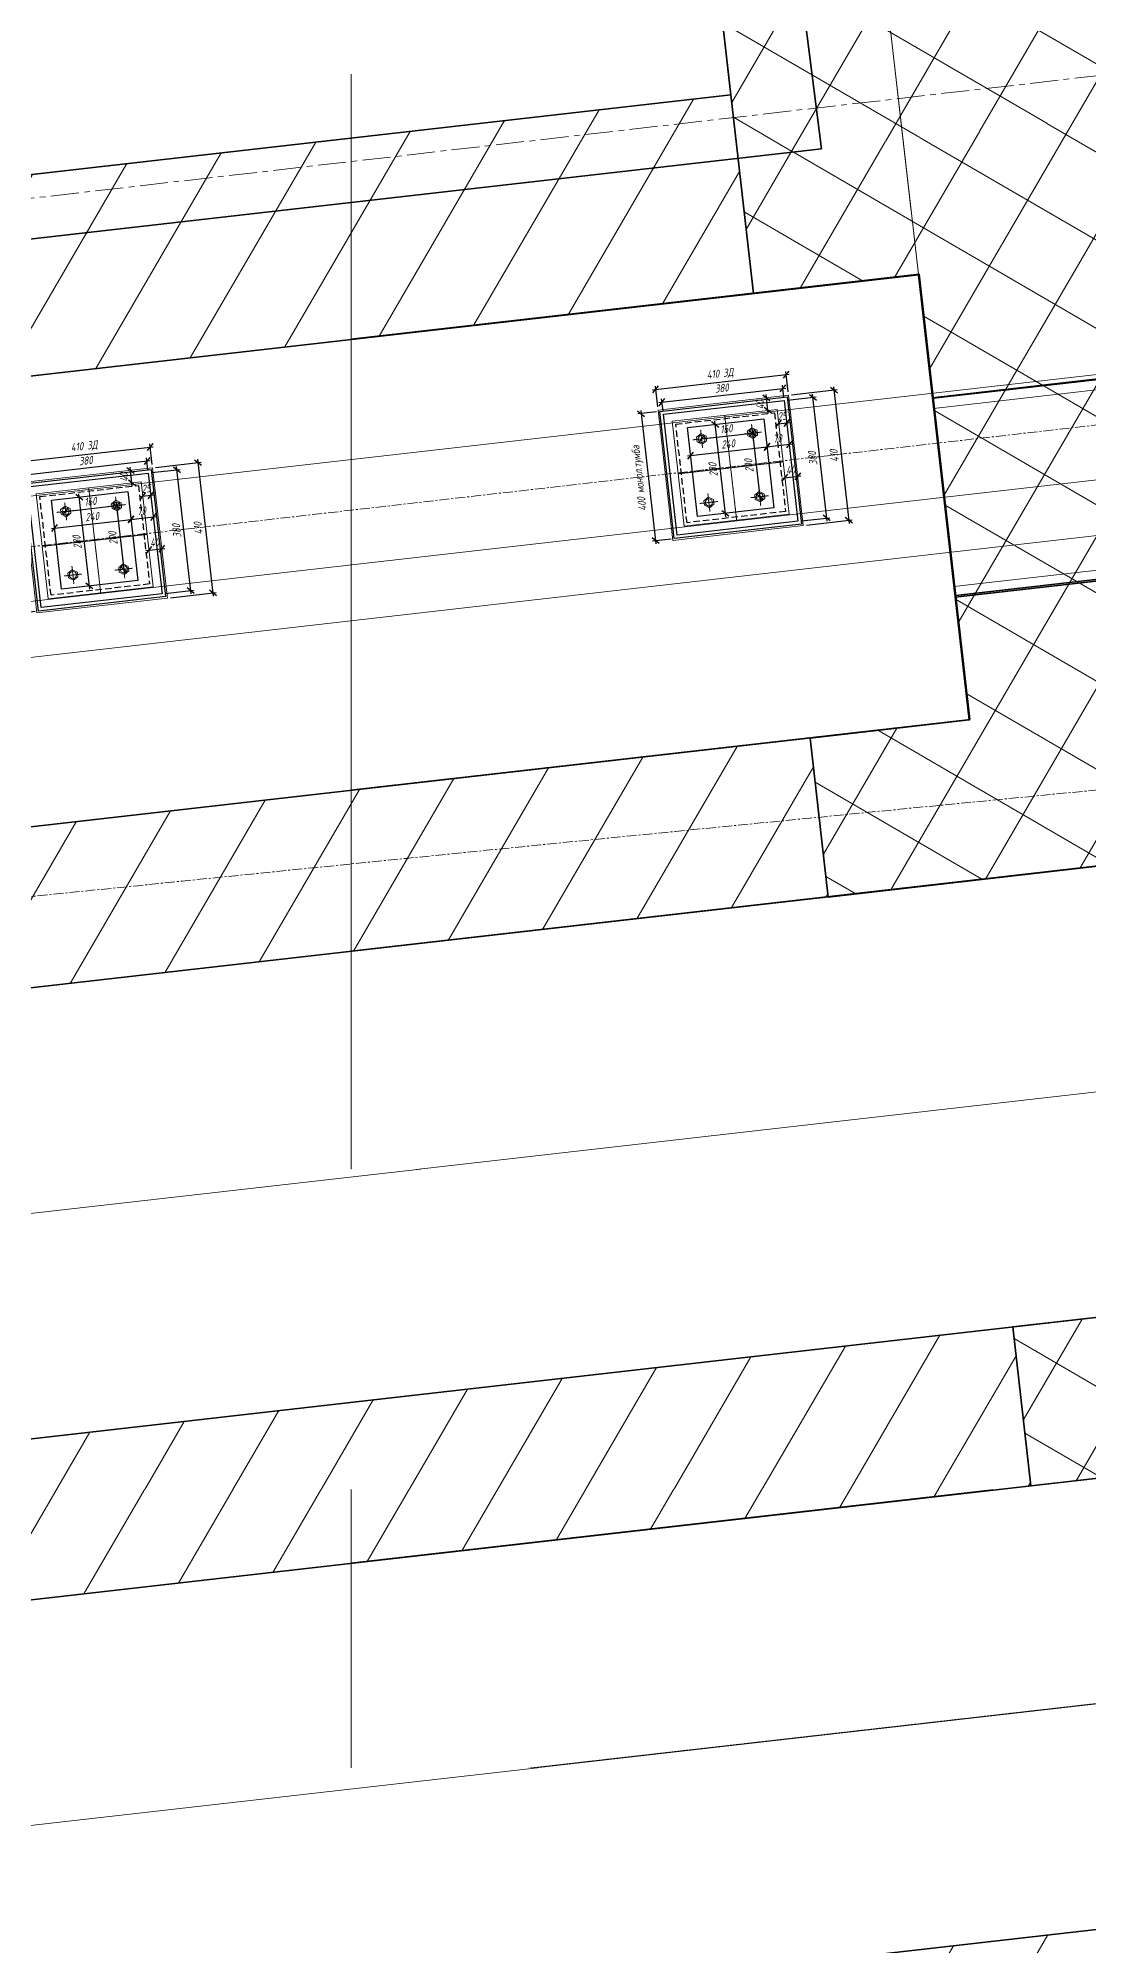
# Model space of a CAD drawing. Header units: millimetres. Extents: x 265754 to 14267433, y -6145605 to 2433772.
# Drawn here: x 7901409 to 7904692, y -578061 to -572101 of the extents above; entities that cross this region are included whole.
import ezdxf
from ezdxf import colors
from ezdxf.entities.mleader import LeaderData, LeaderLine
from ezdxf.math import Vec2, Vec3

# ---------------------------------------------------------------- set-up
doc = ezdxf.new("R2010")
doc.units = ezdxf.units.MM
for name, pattern in [('осевая', [2, 1.25, -0.25, 0.25, -0.25]), ('осеваяX2', [4, 2.5, -0.5, 0.5, -0.5]), ('Штриховая', [3, 2, -1])]:
    doc.linetypes.add(name, pattern=pattern)
for name, color, linetype, lineweight in [('Выноски', 3, 'Continuous', 15), ('ИС_Med', 7, 'Continuous', 35), ('ИС_Ось', 3, 'осевая', 18), ('ИС_РЗМ', 3, 'Continuous', 18), ('ИС_Тон', 3, 'Continuous', 18), ('ИС_Тонкая', 3, 'Continuous', 18), ('ИС_Штр', 3, 'Continuous', 9), ('МДП_Ось', 1, 'осеваяX2', 30)]:
    doc.layers.add(name, color=color, linetype=linetype, lineweight=lineweight)
doc.styles.add('0', font='isocpeur.ttf', dxfattribs={"width": 0.8, "oblique": 15})
doc.styles.add('ISOCPEUR', font='isocpeur.ttf', dxfattribs={"width": 0.8, "oblique": 15, "height": 2.5})
doc.dimstyles.new('М10', dxfattribs={"dimscale": 10, "dimtxt": 2.5, "dimasz": 2, "dimexe": 1, "dimexo": 1, "dimgap": 1, "dimtad": 1, "dimdec": 0, "dimtxsty": '0', "dimblk1": 'OBLIQUE', "dimblk2": 'OBLIQUE', "dimsah": 1, "dimcen": 2.5, "dimdle": 1, "dimclrd": 256, "dimclre": 256, "dimclrt": 256, "dimaunit": 1, "dimadec": 0, "dimazin": 0, "dimtfac": 0.75, "dimtdec": 0, "dimtmove": 1, "dimatfit": 2, "dimldrblk": 'OBLIQUE', "dimfxl": 1, "dimtolj": 1, "dimtzin": 0, "dimlwd": -1, "dimlwe": -1, "dimarcsym": 0})
doc.dimstyles.new('М200', dxfattribs={"dimscale": 200, "dimtxt": 2.5, "dimasz": 2, "dimexe": 1, "dimexo": 1, "dimgap": 0.8, "dimtad": 1, "dimdec": 0, "dimzin": 0, "dimdsep": 46, "dimtxsty": '0', "dimblk": 'OBLIQUE', "dimcen": 0.09, "dimdle": 1, "dimclrd": 256, "dimclre": 256, "dimclrt": 256, "dimadec": 4, "dimazin": 0, "dimtfac": 1, "dimtdec": 0, "dimtmove": 1, "dimatfit": 2, "dimfxl": 1, "dimtolj": 1, "dimtzin": 0, "dimlwd": -1, "dimarcsym": 0})

# ---------------------------------------------------------------- blocks, each defined once
blk = doc.blocks.new('_None')
blk = doc.blocks.new('болт БО')
at = {"layer": 'ИС_Тон', "linetype": 'осевая'}
for p, q in [((-27.8473755350301, 0.1288116181356145), (27.84737553503055, -0.1288116181353871)), ((-0.1288116180771794, -27.84737553508876), (0.1288116183113743, 27.84737553520426))]:
    blk.add_line(p, q, dxfattribs=at)
at = {"layer": 'ИС_Тон'}
blk.add_lwpolyline([(14.96664636836476, -7.295342044146537), (15.03303712032357, 7.157535470322273), (0.07648264958743312, 16.64982433590194), (-14.96664636713922, 7.295342045052394), (-15.03303711909848, -7.157535469416189), (-0.07648264836325325, -16.64982433522869)], close=True, dxfattribs=at)
blk.add_circle((1.168700691778213e-10, -4.547473508864641e-13), 11, dxfattribs=at)
blk = doc.blocks.new('_OBLIQUE')
at = {"color": 0, "linetype": 'ByBlock', "lineweight": -2}
blk.add_line((0.5000000000000001, 0.4999999999999999), (-0.5000000000000001, -0.4999999999999999), dxfattribs=at)
blk = doc.blocks.new('*D1560')
at = {"layer": 'Defpoints', "transparency": 16777216}
blk.add_line((-134.5914305062906, 114.4579756437743), (45.40856949370936, 114.4579756437743), dxfattribs=at)
at = {"layer": 'Defpoints', "color": 0, "transparency": 16777216}
for p in [(-124.5914305062906, 114.4579756996245), (35.40856949370936, 114.4579756437743), (35.40856949370936, 114.4579756437743)]:
    blk.add_point(p, dxfattribs=at)
at = {"layer": 'Defpoints', "transparency": 16777216, "xscale": 20, "yscale": 20, "zscale": 20, "rotation": 180}
blk.add_blockref('_OBLIQUE', (-124.5914305062906, 114.4579756437743), dxfattribs=at)
at = {"layer": 'Defpoints', "transparency": 16777216, "xscale": 20, "yscale": 20, "zscale": 20}
blk.add_blockref('_OBLIQUE', (35.40856949370936, 114.4579756437743), dxfattribs=at)
at = {"layer": 'Defpoints', "transparency": 16777216, "insert": (-44.59143050629064, 136.9579756437743), "char_height": 25, "attachment_point": 5, "style": '0'}
blk.add_mtext('\\A1;160', dxfattribs=at)
blk = doc.blocks.new('*D1561')
at = {"layer": 'Defpoints', "transparency": 16777216}
blk.add_line((35.40880478221512, 124.5088570149674), (35.40880478221517, -95.49114298544012), dxfattribs=at)
at = {"layer": 'Defpoints', "color": 0, "transparency": 16777216}
for p in [(35.40880476772146, 114.5088570149674), (35.40880478218607, -85.49114298544012), (35.40880478221517, -85.49114298544012)]:
    blk.add_point(p, dxfattribs=at)
at = {"layer": 'Defpoints', "transparency": 16777216, "xscale": 20, "yscale": 20, "zscale": 20}
for p, rotation in [((35.40880478221512, 114.5088570149674), 90), ((35.40880478221517, -85.49114298544012), 270)]:
    blk.add_blockref('_OBLIQUE', p, dxfattribs=dict(at, rotation=rotation))
at = {"layer": 'Defpoints', "transparency": 16777216, "insert": (12.90880478221514, 14.50885701476363), "char_height": 25, "attachment_point": 5, "rotation": 90, "style": '0'}
blk.add_mtext('\\A1;200', dxfattribs=at)
blk = doc.blocks.new('*D1567')
at = {"layer": 'Defpoints', "transparency": 16777216}
blk.add_line((-174.5911951646267, 66.70392627405818), (85.40880483535875, 66.70392627405818), dxfattribs=at)
at = {"layer": 'Defpoints', "color": 0, "transparency": 16777216}
for p in [(-164.5911951646267, 66.70392635787721), (75.40880483535875, 66.70392627399997), (75.40880483535875, 66.70392627405818)]:
    blk.add_point(p, dxfattribs=at)
at = {"layer": 'Defpoints', "transparency": 16777216, "xscale": 20, "yscale": 20, "zscale": 20, "rotation": 180}
blk.add_blockref('_OBLIQUE', (-164.5911951646267, 66.70392627405818), dxfattribs=at)
at = {"layer": 'Defpoints', "transparency": 16777216, "xscale": 20, "yscale": 20, "zscale": 20}
blk.add_blockref('_OBLIQUE', (75.40880483535875, 66.70392627405818), dxfattribs=at)
at = {"layer": 'Defpoints', "transparency": 16777216, "insert": (-44.59119516463397, 89.20392627405818), "char_height": 25, "attachment_point": 5, "style": '0'}
blk.add_mtext('\\A1;240', dxfattribs=at)
blk = doc.blocks.new('*D1568')
at = {"layer": 'Defpoints', "transparency": 16777216}
blk.add_line((-77.35079311185106, -135.4911429460336), (-77.35079311185113, 164.5088570539666), dxfattribs=at)
at = {"layer": 'Defpoints', "color": 0, "transparency": 16777216}
for p in [(-77.35079311186567, 154.5088570539666), (-77.35079311185112, 154.5088570539666), (-77.35079320965454, -125.4911429460336)]:
    blk.add_point(p, dxfattribs=at)
at = {"layer": 'Defpoints', "transparency": 16777216, "xscale": 20, "yscale": 20, "zscale": 20}
for p, rotation in [((-77.35079311185112, 154.5088570539666), 90), ((-77.35079311185106, -125.4911429460336), 270)]:
    blk.add_blockref('_OBLIQUE', p, dxfattribs=dict(at, rotation=rotation))
at = {"layer": 'Defpoints', "transparency": 16777216, "insert": (-99.85079311185108, 14.50885705396652), "char_height": 25, "attachment_point": 5, "rotation": 90, "style": '0'}
blk.add_mtext('\\A1;280', dxfattribs=at)
blk = doc.blocks.new('*D1569')
at = {"layer": 'Defpoints', "transparency": 16777216}
blk.add_line((65.40880483535875, 66.70392624955275), (155.4088048353296, 66.70392624955275), dxfattribs=at)
at = {"layer": 'Defpoints', "color": 0, "transparency": 16777216}
for p in [(75.40880483535875, 66.70392627399997), (145.4088048353296, 66.70392624955275), (145.4088048353296, 66.70392624955275)]:
    blk.add_point(p, dxfattribs=at)
at = {"layer": 'Defpoints', "transparency": 16777216, "xscale": 20, "yscale": 20, "zscale": 20, "rotation": 180}
blk.add_blockref('_OBLIQUE', (75.40880483535875, 66.70392624955275), dxfattribs=at)
at = {"layer": 'Defpoints', "transparency": 16777216, "xscale": 20, "yscale": 20, "zscale": 20}
blk.add_blockref('_OBLIQUE', (145.4088048353296, 66.70392624955275), dxfattribs=at)
at = {"layer": 'Defpoints', "transparency": 16777216, "insert": (110.4088048353442, 89.20392624955275), "char_height": 25, "attachment_point": 5, "style": '0'}
blk.add_mtext('\\A1;70', dxfattribs=at)
blk = doc.blocks.new('*D1570')
at = {"layer": 'Defpoints', "transparency": 16777216}
blk.add_line((110.408804858962, 134.3160017424379), (155.4088048589765, 134.3160017424379), dxfattribs=at)
at = {"layer": 'Defpoints', "color": 0, "transparency": 16777216}
for p in [(120.408804858962, 134.3160017511691), (145.4088048589765, 134.3160017424379), (145.4088048589765, 134.3160017424379)]:
    blk.add_point(p, dxfattribs=at)
at = {"layer": 'Defpoints', "transparency": 16777216, "xscale": 20, "yscale": 20, "zscale": 20, "rotation": 180}
blk.add_blockref('_OBLIQUE', (120.408804858962, 134.3160017424379), dxfattribs=at)
at = {"layer": 'Defpoints', "transparency": 16777216, "xscale": 20, "yscale": 20, "zscale": 20}
blk.add_blockref('_OBLIQUE', (145.4088048589765, 134.3160017424379), dxfattribs=at)
at = {"layer": 'Defpoints', "transparency": 16777216, "insert": (132.9088048589765, 156.8160017468035), "char_height": 25, "attachment_point": 5, "style": '0'}
blk.add_mtext('\\A1;25', dxfattribs=at)
blk = doc.blocks.new('*D1571')
at = {"layer": 'Defpoints', "transparency": 16777216}
blk.add_line((110.4088047997066, -35.3711190201866), (170.4088047997066, -35.3711190201866), dxfattribs=at)
at = {"layer": 'Defpoints', "color": 0, "transparency": 16777216}
for p in [(120.4088047997066, -35.37111900621676), (160.4088047997066, -35.3711190201866), (160.4088047997066, -35.3711190201866)]:
    blk.add_point(p, dxfattribs=at)
at = {"layer": 'Defpoints', "transparency": 16777216, "xscale": 20, "yscale": 20, "zscale": 20, "rotation": 180}
blk.add_blockref('_OBLIQUE', (120.4088047997066, -35.3711190201866), dxfattribs=at)
at = {"layer": 'Defpoints', "transparency": 16777216, "xscale": 20, "yscale": 20, "zscale": 20}
blk.add_blockref('_OBLIQUE', (160.4088047997066, -35.3711190201866), dxfattribs=at)
at = {"layer": 'Defpoints', "transparency": 16777216, "insert": (140.408804799692, -12.87111901320168), "char_height": 25, "attachment_point": 5, "style": '0'}
blk.add_mtext('\\A1;40', dxfattribs=at)
blk = doc.blocks.new('*D1562')
at = {"layer": 'Defpoints', "transparency": 16777216}
for p, q in [((-259.5911951112648, 284.3531216889096), (170.4088048887352, 284.3531216889096)), ((-249.5911951112648, 229.5088571141532), (-249.5911951112648, 294.3531216889096)), ((160.4088048887352, 229.5088569709042), (160.4088048887352, 294.3531216889096))]:
    blk.add_line(p, q, dxfattribs=at)
at = {"layer": 'Defpoints', "color": 0, "transparency": 16777216}
for p in [(160.4088048887352, 284.3531216889096), (-249.5911951112648, 219.5088571141532), (160.4088048887352, 219.5088569709042)]:
    blk.add_point(p, dxfattribs=at)
at = {"layer": 'Defpoints', "transparency": 16777216, "xscale": 20, "yscale": 20, "zscale": 20, "rotation": 180}
blk.add_blockref('_OBLIQUE', (-249.5911951112648, 284.3531216889096), dxfattribs=at)
at = {"layer": 'Defpoints', "transparency": 16777216, "xscale": 20, "yscale": 20, "zscale": 20}
blk.add_blockref('_OBLIQUE', (160.4088048887352, 284.3531216889096), dxfattribs=at)
at = {"layer": 'Defpoints', "transparency": 16777216, "insert": (-44.59119511126482, 308.7281216889096), "char_height": 25, "attachment_point": 5, "style": '0'}
blk.add_mtext('\\A1;410 ЗД', dxfattribs=at)
blk = doc.blocks.new('*D1563')
at = {"layer": 'Defpoints', "transparency": 16777216}
for p, q in [((-244.5911951165181, 242.5192419534433), (155.4088048834819, 242.5192419534433)), ((-234.5911951165181, 214.5088571088854), (-234.5911951165181, 252.5192419534433)), ((145.4088048834819, 214.5088569761429), (145.4088048834819, 252.5192419534433))]:
    blk.add_line(p, q, dxfattribs=at)
at = {"layer": 'Defpoints', "color": 0, "transparency": 16777216}
for p in [(145.4088048834819, 242.5192419534433), (-234.5911951165181, 204.5088571088854), (145.4088048834819, 204.5088569761429)]:
    blk.add_point(p, dxfattribs=at)
at = {"layer": 'Defpoints', "transparency": 16777216, "xscale": 20, "yscale": 20, "zscale": 20, "rotation": 180}
blk.add_blockref('_OBLIQUE', (-234.5911951165181, 242.5192419534433), dxfattribs=at)
at = {"layer": 'Defpoints', "transparency": 16777216, "xscale": 20, "yscale": 20, "zscale": 20}
blk.add_blockref('_OBLIQUE', (145.4088048834819, 242.5192419534433), dxfattribs=at)
at = {"layer": 'Defpoints', "transparency": 16777216, "insert": (-44.59119511651807, 265.0192419534433), "char_height": 25, "attachment_point": 5, "style": '0'}
blk.add_mtext('\\A1;380', dxfattribs=at)
blk = doc.blocks.new('*D1564')
at = {"layer": 'Defpoints', "transparency": 16777216}
blk.add_line((91.22692856033976, 169.5088569950604), (91.22692856033974, 229.5088569950605), dxfattribs=at)
at = {"layer": 'Defpoints', "color": 0, "transparency": 16777216}
for p in [(91.22692856035431, 219.5088569950605), (91.22692856033976, 219.5088569950605), (91.22692854639902, 179.5088569950604)]:
    blk.add_point(p, dxfattribs=at)
at = {"layer": 'Defpoints', "transparency": 16777216, "xscale": 20, "yscale": 20, "zscale": 20}
for p, rotation in [((91.22692856033976, 219.5088569950605), 90), ((91.22692856033976, 179.5088569950604), 270)]:
    blk.add_blockref('_OBLIQUE', p, dxfattribs=dict(at, rotation=rotation))
at = {"layer": 'Defpoints', "transparency": 16777216, "insert": (68.72692855339847, 199.5088569950894), "char_height": 25, "attachment_point": 5, "rotation": 90, "style": '0'}
blk.add_mtext('\\A1;40', dxfattribs=at)
blk = doc.blocks.new('*D1565')
at = {"layer": 'Defpoints', "transparency": 16777216}
for p, q in [((155.408804883482, 204.508856976143), (245.8727592602228, 204.508856976143)), ((235.8727592602229, -185.4911430238572), (235.8727592602228, 214.508856976143)), ((155.4088047507394, -175.4911430238572), (245.8727592602229, -175.4911430238572))]:
    blk.add_line(p, q, dxfattribs=at)
at = {"layer": 'Defpoints', "color": 0, "transparency": 16777216}
for p in [(145.408804883482, 204.508856976143), (235.8727592602228, 204.508856976143), (145.4088047507394, -175.4911430238572)]:
    blk.add_point(p, dxfattribs=at)
at = {"layer": 'Defpoints', "transparency": 16777216, "xscale": 20, "yscale": 20, "zscale": 20}
for p, rotation in [((235.8727592602228, 204.508856976143), 90), ((235.8727592602229, -175.4911430238572), 270)]:
    blk.add_blockref('_OBLIQUE', p, dxfattribs=dict(at, rotation=rotation))
at = {"layer": 'Defpoints', "transparency": 16777216, "insert": (213.3727592602228, 14.50885697614283), "char_height": 25, "attachment_point": 5, "rotation": 90, "style": '0'}
blk.add_mtext('\\A1;380', dxfattribs=at)
blk = doc.blocks.new('*D1566')
at = {"layer": 'Defpoints', "transparency": 16777216}
for p, q in [((170.4088048887352, 219.5088569709043), (313.6341532355, 219.5088569709043)), ((303.6341532355, 229.5088569709043), (303.6341532355001, -200.4911430290959)), ((170.4088047455007, -190.4911430290959), (313.6341532355001, -190.4911430290959))]:
    blk.add_line(p, q, dxfattribs=at)
at = {"layer": 'Defpoints', "color": 0, "transparency": 16777216}
for p in [(160.4088048887352, 219.5088569709043), (160.4088047455007, -190.4911430290959), (303.6341532355001, -190.4911430290959)]:
    blk.add_point(p, dxfattribs=at)
at = {"layer": 'Defpoints', "transparency": 16777216, "xscale": 20, "yscale": 20, "zscale": 20}
for p, rotation in [((303.6341532355, 219.5088569709043), 90), ((303.6341532355001, -190.4911430290959), 270)]:
    blk.add_blockref('_OBLIQUE', p, dxfattribs=dict(at, rotation=rotation))
at = {"layer": 'Defpoints', "transparency": 16777216, "insert": (281.1341532355, 14.50885697090413), "char_height": 25, "attachment_point": 5, "rotation": 90, "style": '0'}
blk.add_mtext('\\A1;410', dxfattribs=at)
blk = doc.blocks.new('*D1559')
at = {"layer": 'Defpoints', "transparency": 16777216}
for p, q in [((-254.5911951130112, 214.508857112378), (-313.4498259851537, 214.508857112378)), ((-303.4498259851537, 224.508857112378), (-303.4498259851536, -195.4911428876222)), ((-254.5911952527387, -185.4911428876222), (-313.4498259851536, -185.4911428876222))]:
    blk.add_line(p, q, dxfattribs=at)
at = {"layer": 'Defpoints', "color": 0, "transparency": 16777216}
for p in [(-244.5911951130112, 214.508857112378), (-303.4498259851536, -185.4911428876222), (-244.5911952527387, -185.4911428876222)]:
    blk.add_point(p, dxfattribs=at)
at = {"layer": 'Defpoints', "transparency": 16777216, "xscale": 20, "yscale": 20, "zscale": 20}
for p, rotation in [((-303.4498259851537, 214.508857112378), 90), ((-303.4498259851536, -185.4911428876222), 270)]:
    blk.add_blockref('_OBLIQUE', p, dxfattribs=dict(at, rotation=rotation))
at = {"layer": 'Defpoints', "transparency": 16777216, "insert": (-329.6998259851536, 14.50885711237797), "char_height": 25, "attachment_point": 5, "rotation": 90, "style": '0'}
blk.add_mtext('\\A1;400 монол.тумба', dxfattribs=at)
blk = doc.blocks.new('*D1722')
at = {"layer": 'Defpoints', "color": 0, "transparency": 16777216}
for p in [(30008.33149917157, 13388.13173208318), (30505.82613355485, 9025.087399098144), (29214.19566288806, 8877.809677461279)]:
    blk.add_point(p, dxfattribs=at)
at = {"layer": 'ИС_РЗМ', "transparency": 16777216}
for p, q in [((30483.1680225341, 9223.79977919806), (29985.67338815082, 13586.8441121831)), ((29191.53755186731, 9076.522057561191), (28694.04291748402, 13439.56639054623)), ((28517.98864840486, 13218.19589942557), (30207.04387927148, 13410.78984310394))]:
    blk.add_line(p, q, dxfattribs=at)
at = {"layer": 'ИС_РЗМ', "transparency": 16777216, "xscale": 400, "yscale": 400, "zscale": 400}
for p, rotation in [((30008.33149917157, 13388.13173208319), 6.505036691569039), ((28716.70102850477, 13240.85401044632), 186.505036691569)]:
    blk.add_blockref('_OBLIQUE', p, dxfattribs=dict(at, rotation=rotation))
at = {"layer": 'ИС_РЗМ', "transparency": 16777216, "insert": (29320.03230567426, 13687.07858395208), "char_height": 500, "attachment_point": 5, "rotation": 6.505036691569056, "style": '0'}
blk.add_mtext('\\A1;1300', dxfattribs=at)
blk = doc.blocks.new('*D1738')
at = {"layer": 'Defpoints', "color": 0, "transparency": 16777216}
for p in [(28716.70114133232, 13240.85302097203), (29190.61208149657, 9084.638463201583), (8027.74360086111, 6671.549639507545)]:
    blk.add_point(p, dxfattribs=at)
at = {"layer": 'ИС_РЗМ', "transparency": 16777216}
for p, q in [((29167.95393968814, 9283.350940035732), (28694.04298573999, 13439.56549623447)), ((7355.120244762282, 10805.10611065031), (28915.4134774444, 13263.51122788932)), ((8005.085467055584, 6870.262046155983), (7531.174513107433, 11026.47660235472))]:
    blk.add_line(p, q, dxfattribs=at)
at = {"layer": 'ИС_РЗМ', "transparency": 16777216, "xscale": 400, "yscale": 400, "zscale": 400}
for p, rotation in [((28716.70109741962, 13240.85311620969), 6.505036881546624), ((7553.832624787063, 10827.76422232994), 186.5050368815466)]:
    blk.add_blockref('_OBLIQUE', p, dxfattribs=dict(at, rotation=rotation))
at = {"layer": 'ИС_РЗМ', "transparency": 16777216, "insert": (18302.70721120758, 12430.83092994886), "char_height": 500, "attachment_point": 5, "rotation": 6.505036881546639, "style": '0'}
blk.add_mtext('\\A1;21300', dxfattribs=at)
blk = doc.blocks.new('Б24')
for points in [[(11.9976050832034, 0.3105951570195771), (11.74756881063381, 0.3105951570436787), (11.74756881063442, 0.1270639840876129), (11.64756881063443, 0.1270639840873287), (11.64756881063384, 0.3105951570433945), (10.69764952121866, 0.3106464930164634)], [(11.99760508320536, -0.3164671888926591), (11.74756881063577, -0.3164671888685575), (11.74756881063522, -0.1329360159124349), (11.64756881063522, -0.1329360159127759), (11.64756881063579, -0.3164671888688417), (10.6976332746499, -0.3164158528957728)]]:
    blk.add_lwpolyline(points)
at = {"layer": 'ИС_Med'}
blk.add_lwpolyline([(-10.60239487377694, -0.7026100440270966), (10.69760512621725, -0.7026100440417054), (10.69760512621724, 0.6973899559525307), (-10.60239487377693, 0.6973899559670258)], close=True, dxfattribs=at)
at = {"layer": 'ИС_Ось', "linetype": 'осевая', "ltscale": 25}
blk.add_lwpolyline([(-12.00239487376528, -0.002610044030063818), (11.99760512623473, -0.002610044030063818)], dxfattribs=at)
at = {"layer": 'ИС_Тон'}
for points in [[(11.64756881063393, 0.2770639840873059), (10.69764865245897, 0.2771153200603749)], [(11.64756881063566, -0.2829360159127532), (10.69763414340962, -0.2828846799396842)]]:
    blk.add_lwpolyline(points, dxfattribs=at)
blk = doc.blocks.new('*U1638')
at = {"layer": 'Defpoints'}
for points in [[(-244.5911951130111, 214.5088571123779), (155.4088048869889, 214.5088569726504), (155.4088047472615, -185.4911430273496), (-244.5911952527385, -185.4911428876221)], [(-164.5911951339658, 154.5088570844382), (75.40880486603419, 154.5088570005901), (75.40880476821621, -125.4911429994099), (-164.5911952317838, -125.4911429155909)]]:
    blk.add_lwpolyline(points, close=True, dxfattribs=at)
at = {"layer": 'Defpoints', "color": 1, "ltscale": 250}
blk.add_lwpolyline([(-234.5911951165181, 204.5088571088854), (145.4088048834819, 204.5088569761429), (145.4088047507394, -175.4911430238571), (-234.5911952492606, -175.4911428910855)], close=True, dxfattribs=at)
at = {"layer": 'Defpoints', "color": 1, "linetype": 'Штриховая', "ltscale": 10}
blk.add_lwpolyline([(-199.5911951287417, 169.5088570966618), (110.4088048712583, 169.5088569883665), (110.4088047629775, -140.4911430116335), (-199.5911952370225, -140.4911429033382)], close=True, dxfattribs=at)
at = {"layer": 'ИС_Тон'}
for points in [[(-249.5911951112648, 219.5088571141532), (160.4088048887352, 219.5088569709042), (160.4088047455007, -190.4911430290958), (-249.5911952544848, -190.4911428858759)], [(-209.5911951252347, 179.5088571001543), (120.4088048747653, 179.508856984874), (120.4088047594851, -150.491143015126), (-209.5911952405149, -150.4911428998457)]]:
    blk.add_lwpolyline(points, close=True, dxfattribs=at)
at = {"layer": 'ИС_Тон', "linetype": 'осевая'}
for points in [[(-44.59119512523466, 179.5088570424996), (-44.59119524050038, -150.4911429574713)], [(-209.5911951828748, 14.50885710012517), (120.4088048171252, 14.5088569849031)]]:
    blk.add_lwpolyline(points, dxfattribs=at)
at = {"layer": 'ИС_Тон'}
for p in [(-124.5911951480521, 114.5088570704393), (35.40880485194793, 114.5088570145599), (-124.5911952179304, -85.49114292953163), (35.40880478205509, -85.49114298544009)]:
    blk.add_blockref('болт БО', p, dxfattribs=at)
at = {"layer": 'Defpoints'}
for base, p1, p2, angle, text, picture, middle in [((160.4088048887352, 284.3531216889096), (-249.5911951112648, 219.5088571141532), (160.4088048887352, 219.5088569709042), 359.9999999799897, '<> ЗД', '*D1562', (-44.59119511126482, 308.7281216889096)), ((-303.4498259851536, -185.4911428876222), (-244.5911951130111, 214.5088571123779), (-244.5911952527385, -185.4911428876221), 89.99999998019813, '<> монол.тумба', '*D1559', (-329.6998259851536, 14.50885711237797))]:
    dim = blk.add_linear_dim(base=base, p1=p1, p2=p2, angle=angle, text=text, dimstyle='М10', dxfattribs=at)
    dim.commit()
    dim.dimension.update_dxf_attribs({"geometry": picture, "text_midpoint": middle})
for base, p1, p2, angle, picture, middle in [((145.4088048834819, 242.5192419534433), (-234.5911951165181, 204.5088571088854), (145.4088048834819, 204.5088569761429), 359.9999999799897, '*D1563', (-44.59119511651807, 265.0192419534433)), ((235.8727592602228, 204.508856976143), (145.4088047507394, -175.4911430238571), (145.4088048834819, 204.5088569761429), 89.99999998019813, '*D1565', (213.3727592602228, 14.50885697614283)), ((303.6341532355001, -190.4911430290959), (160.4088048887352, 219.5088569709042), (160.4088047455007, -190.4911430290958), 89.99999998019813, '*D1566', (281.1341532355, 14.50885697090413)), ((35.40856949370936, 114.4579756437743), (-124.5914305062906, 114.4579756996245), (35.40856949370936, 114.4579756437743), 359.9999999799897, '*D1560', (-44.59143050629064, 136.9579756437743)), ((-77.35079311185112, 154.5088570539666), (-77.35079320965451, -125.4911429460335), (-77.35079311186564, 154.5088570539665), 89.99999998019813, '*D1568', (-99.85079311185108, 14.50885705396652)), ((35.40880478221517, -85.49114298544012), (35.40880476772145, 114.5088570149674), (35.40880478218605, -85.49114298544009), 89.99999998019813, '*D1561', (12.90880478221514, 14.50885701476363)), ((75.40880483528997, 66.70392627390115), (-164.5911951646267, 66.70392635787721), (75.40880483535875, 66.70392627399997), 359.9999999799897, '*D1567', (-44.59119516463397, 89.20392627405818)), ((145.4088048353296, 66.70392624955275), (75.40880483535875, 66.70392627399997), (145.4088048353296, 66.70392624955275), 359.9999999799897, '*D1569', (110.4088048353442, 89.20392624955275))]:
    dim = blk.add_linear_dim(base=base, p1=p1, p2=p2, angle=angle, dimstyle='М10', dxfattribs=at)
    dim.commit()
    dim.dimension.update_dxf_attribs({"geometry": picture, "text_midpoint": middle})
for base, p1, p2, angle, picture, middle, set_off in [((91.22692856034203, 219.5088569950683), (91.22692854640127, 179.5088569950682), (91.22692856035655, 219.5088569950682), 89.99999998019813, '*D1564', (91.22692855340074, 199.5088569950973), (2.273736754432321e-12, 7.87281351222191e-12)), ((145.4088048589925, 134.3160017424418), (120.4088048589779, 134.316001751173), (145.4088048589925, 134.3160017424418), 359.9999999799897, '*D1570', (132.9088048589925, 134.3160017468074), (1.597300069988705e-11, 3.893774191965349e-12)), ((160.4088047997004, -35.3711190201999), (120.4088047997004, -35.37111900623006), (160.4088047997004, -35.3711190201999), 359.9999999799897, '*D1571', (140.4088047996859, -35.37111901321498), (-6.139089236967266e-12, -1.330136001342908e-11))]:
    dim = blk.add_linear_dim(base=base, p1=p1, p2=p2, angle=angle, dimstyle='М10', dxfattribs=at)
    dim.commit()
    dim.dimension.update_dxf_attribs({"geometry": picture, "text_midpoint": middle, "dimtype": 128, "insert": set_off})
blk = doc.blocks.new('*U1639')
at = {"layer": 'ИС_Med', "color": 0, "linetype": 'ByBlock', "lineweight": -2, "transparency": 16777216}
for p in [(14000, 0), (16000, 0)]:
    blk.add_blockref('*U1638', p, dxfattribs=at)
blk = doc.blocks.new('План Узловая')
at = {"layer": 'ИС_Штр'}
h = blk.add_hatch(dxfattribs=at)
h.set_pattern_fill('ANSI31', color=256, scale=75, angle=14.81052377493742)
h.set_pattern_definition([(59.81052377493735, (-5358.757757805113, 11055.41502445447), (-205.8274345762676, 119.7438215556539), [])])
h.paths.add_polyline_path([(28604.50159774302, 9646.857302285614), (21371.32147810195, 8822.180784003227), (20707.25342589658, 9350.264176868193), (20111.1284108762, 9282.291226386267), (19583.03417078062, 8618.241435284726), (11573.54012176296, 7704.90775813791), (8449.069890916406, 7263.062329342356), (8524.704994691361, 6728.215492076473), (28675.30819469813, 9025.881114337652)])
for p, q in [((29307.03984093666, 8082.606068015099), (29236.79969668388, 8698.614446282387)), ((27418.40691435337, 7474.728217124939), (29351.22315740585, 7695.116926670074))]:
    blk.add_line(p, q)
at = {"layer": 'ИС_Med', "color": 4, "ltscale": 70}
blk.add_line((28671.60799365287, 11161.66906760342, 7.145141514016815e-06), (28888.04122266237, 9477.835074152506, 1.430550763759774e-06), dxfattribs=at)
at = {"layer": 'ИС_Med'}
for p, q in [((28675.30819444597, 9025.88111450948), (28604.50159799523, 9646.857302113785)), ((29192.61638021469, 9086.103587388992), (27418.40691423416, 8883.799961090088)), ((29351.22315740585, 7695.116926670074), (29192.61638021469, 9086.103587388992)), ((29236.79969668388, 8698.614446282387), (30525.29258084297, 8845.534406125546)), ((30595.53272557259, 8229.526027560234), (29307.03984093666, 8082.606068015099)), ((28852.43790839135, 7637.006524956436), (28909.08318594558, 7140.225574683165)), ((29825.46690642834, 7245.952498912811), (27418.40691399574, 6971.488309144974)), ((27418.40691435337, 5562.416564583778), (29984.07368350029, 5854.965838491917)), ((30458.31743216515, 5405.801411032677), (27418.40691435337, 5059.176656126976)), ((27418.40691423416, 3650.104912161827), (30616.92420983315, 4014.814749956131))]:
    blk.add_line(p, q, dxfattribs=at)
for points in [[(6234.428917038895, 6949.879959713668), (11573.54012176278, 7704.907758137968), (28604.50159799255, 9646.857302136486)], [(6313.936146924447, 6758.993630564655), (11601.91079977324, 7506.789978508488), (28888.04122266232, 9477.835074152681)]]:
    blk.add_lwpolyline(points, dxfattribs=at)
at = {"layer": 'ИС_Ось', "ltscale": 0.08}
blk.add_line((27418.40691447258, 4354.640784025192), (31826.11370587349, 4857.228039741516), dxfattribs=at)
at = {"layer": 'ИС_Ось', "color": 2, "ltscale": 70}
blk.add_lwpolyline([(173931.7129789479, 6849.039083617754), (149371.8698393077, 9444.603008795479), (130020.4920928834, 11127.51773473344), (98253.98959370548, 12531.78264908266), (64862.4893262262, 12165.14228050676), (32547.79332327511, 10028.32257018071), (7530.781608725927, 7151.077740384062)], dxfattribs=at)
at = {"layer": 'ИС_Тонкая'}
blk.add_lwpolyline([(27418.40691447258, -2883.614810585976), (27418.40691423416, 3864.366640090942), (27724.51162338257, 4004.669255375862), (27112.30220532417, 4004.669255018234), (27418.40691447258, 4134.589084088802), (27418.40691423416, 9711.601199626923)], dxfattribs=at)
at = {"layer": 'ИС_Med', "rotation": 6.506627759833213}
blk.add_blockref('*U1639', (12753.0097798311, 6658.939356163144), dxfattribs=at)
at = {"layer": 'ИС_РЗМ'}
for base, p1, p2, angle, picture, middle in [((30008.33149917157, 13388.13173208318), (29214.19566288806, 8877.809677461279), (30505.82613355486, 9025.087399098149), 6.5050366915691304, '*D1722', (29362.51626383817, 13314.49287126475)), ((28716.70114133232, 13240.85302097203), (8027.743600861111, 6671.549639507546), (29190.61208149657, 9084.638463201583), 6.505036691527729, '*D1738', (18345.19121059752, 12058.24515656137))]:
    dim = blk.add_linear_dim(base=base, p1=p1, p2=p2, angle=angle, dimstyle='М200', dxfattribs=at)
    dim.commit()
    dim.dimension.update_dxf_attribs({"geometry": picture, "text_midpoint": middle, "dimtype": 129})
at = {"layer": 'Выноски'}
ml = blk.add_multileader_mtext('Standard', dxfattribs=at)
ml.set_content('Металлическое барьерное ограждение', color=256, style='ISOCPEUR')
ml.set_leader_properties(color=256)
ml.set_arrow_properties(name='NONE')
ml.build(insert=Vec2(0, 0))
ml.multileader.update_dxf_attribs({"text_left_attachment_type": 6, "text_right_attachment_type": 6, "dogleg_length": 2, "arrow_head_size": 500, "scale": 200})
ctx = ml.context
ctx.base_point, ctx.scale, ctx.char_height, ctx.arrow_head_size, ctx.landing_gap_size, ctx.plane_origin, ctx.plane_x_axis, ctx.plane_y_axis = Vec3(13315.39981591702, 5389.034737765789), 200, 500, 500, 125, Vec3(8540.733157396317, 14336.94108617306), Vec3(1, 2.842170943040402e-15), Vec3(-2.842170943040402e-15, 1)
ctx.left_attachment, ctx.right_attachment, ctx.text_align_type = 6, 6, 1
notes = []
notes.append((ctx, [(0, (1, 1, 0), (13215.39981591702, 5389.034737765789), (1, 5.684341886080802e-16), 100, [(0, [(12482.19287824631, 6300.03343629837)], 0, [])])]))
ctx.mtext.insert, ctx.mtext.text_direction, ctx.mtext.rotation, ctx.mtext.width, ctx.mtext.alignment, ctx.mtext.flow_direction = Vec3(16327.387114048, 6039.034737825394), Vec3(1, 2.842170943040402e-15), 2.842170943040402e-15, 6221.823149931261, 2, 5
ctx.mtext.has_bg_fill, ctx.mtext.bg_color, ctx.mtext.bg_scale_factor, ctx.mtext.bg_transparency, ctx.mtext.use_window_bg_color = 1, -1023410167, 1.5, 0, 1
ml = blk.add_multileader_mtext('Standard', dxfattribs=at)
ml.set_content('Ось путепровода\\PОсь проезжей части', color=256, style='ISOCPEUR')
ml.set_leader_properties(color=256)
ml.set_arrow_properties(name='NONE')
ml.build(insert=Vec2(0, 0))
ml.multileader.update_dxf_attribs({"text_left_attachment_type": 6, "text_right_attachment_type": 6, "dogleg_length": 2, "arrow_head_size": 500, "scale": 200})
ctx = ml.context
ctx.base_point, ctx.scale, ctx.char_height, ctx.arrow_head_size, ctx.landing_gap_size, ctx.plane_origin, ctx.plane_x_axis, ctx.plane_y_axis = Vec3(13839.92619156837, 3519.031026244164), 200, 500, 500, 125, Vec3(7982.3427734375, 9376.900268435478), Vec3(1, 2.842170943040402e-15), Vec3(-2.842170943040402e-15, 1)
ctx.left_attachment, ctx.right_attachment, ctx.text_align_type = 6, 6, 1
notes.append((ctx, [(0, (1, 1, 0), (13739.92619156837, 3519.031026244164), (1, 5.684341886080802e-16), 100, [(0, [(12905.34992742538, 1676.732035160065)], 0, [])])]))
ctx.mtext.insert, ctx.mtext.text_direction, ctx.mtext.rotation, ctx.mtext.width, ctx.mtext.alignment, ctx.mtext.flow_direction = Vec3(16541.91348958015, 4169.031026721001), Vec3(1, 2.842170943040402e-15), 2.842170943040402e-15, 6401.925370128336, 2, 5
ctx.mtext.has_bg_fill, ctx.mtext.bg_color, ctx.mtext.bg_scale_factor, ctx.mtext.bg_transparency, ctx.mtext.use_window_bg_color = 1, -1023410167, 1.5, 0, 1
for ctx, leaders in notes:
    for number, flags, end, landing, length, lines in leaders:
        leader = LeaderData()
        leader.index, (leader.has_last_leader_line, leader.has_dogleg_vector, leader.attachment_direction) = number, flags
        leader.last_leader_point, leader.dogleg_vector, leader.dogleg_length = Vec3(end), Vec3(landing), length
        for number, points, colour, breaks in lines:
            line = LeaderLine()
            line.index, line.vertices, line.color, line.breaks = number, Vec3.list(points), colors.encode_raw_color(colour), breaks
            leader.lines.append(line)
        ctx.leaders.append(leader)
at = {"layer": 'ИС_Штр'}
h = blk.add_hatch(dxfattribs=at)
h.set_pattern_fill('ANSI37', color=256, scale=75, angle=14.81052377493742)
h.set_pattern_definition([(59.81052396495632, (30598.14906042325, 11084.6538830669), (-205.8274349733927, 119.7438208730364), []), (149.8105239649563, (30598.14906042325, 11084.6538830669), (-119.7438208730364, -205.8274349733926), [])])
h.paths.add_polyline_path([(31046.23397322121, 10889.94822154474), (30906.35093492683, 11296.71917364025), (29771.41297818359, 10906.42933399713), (29941.53977606626, 10411.74852178141), (29914.8661103553, 10815.12901959202), (30264.10341294017, 10838.2224490302), (30276.2130249184, 10655.09121536335), (30375.99511137127, 10661.6893380601), (30363.88549939299, 10844.82057172694)])
h.paths.add_polyline_path([(30211.02929780685, 9628.14889398939), (30016.62357528455, 10193.42598092451), (29956.24045332294, 10189.43312748091), (29941.53977606626, 10411.74852178141), (29771.41297818359, 10906.42933399713), (28749.58222104004, 10555.03553314804), (28824.86015602079, 9969.378947707999), (28990.12434226513, 9488.801236460102)])
h.paths.add_polyline_path([(29771.41297818359, 10906.42933399713), (29575.06451056135, 11477.35537651106), (28404.61289571738, 11399.88780007535), (28627.24644248543, 9447.3842653241), (28990.12434226513, 9488.801236460102), (28636.79835009383, 10516.25068271247)])
h.paths.add_polyline_path([(30906.35093492683, 11296.71917364025), (31046.23397322121, 10889.94822154474), (31311.81466521224, 10907.51260825666), (31286.30750337866, 11293.25230178458), (31785.21793564252, 11326.24291527271), (31765.66513765877, 11622.34259287053), (29575.06451056135, 11477.35537651106), (29771.41297818359, 10906.42933399713)])
h.paths.add_polyline_path([(31432.21877995296, 9767.529025885859), (31387.72936623154, 9896.901402967982), (31378.68122114491, 9896.30309145141), (31376.47818868695, 9929.61910954502), (31257.53760631901, 10275.49073574459), (30405.25984236068, 10219.1246796156), (30393.15023038239, 10402.25591328251), (30293.36814392969, 10395.65779058594), (30305.47775590781, 10212.52655691892), (30016.62357528455, 10193.42598092451), (30211.02929780685, 9628.14889398939)], flags=16)
h.paths.add_polyline_path([(32398.18440458359, 9877.779251700034), (32392.52641244623, 9963.343932211632), (31387.72936623154, 9896.901402967982), (31432.21877995296, 9767.529025885859)])
h.paths.add_polyline_path([(31353.18900819722, 10281.81671597669), (31257.53760631901, 10275.49073574459), (31376.47818868695, 9929.61910954502)], flags=17)
h.paths.add_polyline_path([(31332.4943622608, 10594.77769663243), (31151.8469816313, 10582.83233023685), (31246.23847679194, 10308.34788362775), (31350.976580263, 10315.27481997368)], flags=17)
h.paths.add_polyline_path([(31246.23847679194, 10308.34788362775), (31151.8469816313, 10582.83233023685), (30384.56454370992, 10532.09553118696), (30393.15023038239, 10402.25591328251), (30403.04741442745, 10252.5827836034)], flags=17)
h.paths.add_polyline_path([(30293.36814392969, 10395.65779058594), (30284.78245725716, 10525.49740848935), (29935.54515467252, 10502.40397904773), (29941.53977606626, 10411.74852178141), (30005.32358605106, 10226.28316698578), (30303.26532797457, 10245.98466090672)], flags=17)
h.paths.add_polyline_path([(30266.31584087346, 10804.76434504252), (29917.07853828854, 10781.67091560445), (29935.54515467252, 10502.40397904773), (30284.78245725716, 10525.49740848935), (30276.2130249184, 10655.09121536335)], flags=17)
h.paths.add_polyline_path([(31151.8469816313, 10582.83233023685), (31057.53310274723, 10857.09107366478), (30366.09792732628, 10811.36246773915), (30375.99511137127, 10661.6893380601), (30384.56454370992, 10532.09553118696)], flags=17)
h.paths.add_polyline_path([(31314.0270931464, 10874.0545042599), (31057.53310274723, 10857.09107366478), (31151.8469816313, 10582.83233023685), (31332.4943622608, 10594.77769663243)])
h.paths.add_polyline_path([(33847.50386461854, 3846.014640074573), (34346.4142968824, 3879.005253562646), (34313.4236833881, 4377.91568592086), (33299.57849203912, 4310.874845194281), (33207.20477427292, 5707.82405552722), (33706.11520653672, 5740.814669015235), (33673.12459304242, 6239.725101373508), (32659.27940174099, 6172.684260613343), (32566.90568397479, 7569.633470946283), (33065.81611623859, 7602.624084434356), (33032.82550274429, 8101.534516792628), (32018.98031144287, 8034.493676032464), (31926.60659367667, 9431.442886365345), (32425.51702594047, 9464.433499853418), (32378.60591226845, 9875.845516204718), (28627.16609921452, 9448.088877717964), (28675.30819469853, 9025.881114337652), (29190.61208149669, 9084.638463201583), (29349.21885864116, 7693.651802508277), (28852.43790839141, 7637.006524956436), (28909.08318594558, 7140.225574683165), (29823.46260771604, 7244.487374793505), (29982.06938486057, 5853.500714099908), (29485.28843461076, 5796.855436548416), (29541.93371216499, 5300.074486275087), (30456.31313395494, 5404.336286514183), (30614.91991109942, 4013.349625820527), (30118.13896084961, 3956.704348269035), (30174.78423839941, 3459.923398034181), (31089.16366012767, 3564.185198139807), (31247.77043727128, 2173.198537446093), (30750.9894870214, 2116.553259894601), (30807.63476457569, 1619.772309621272), (31722.01418641413, 1724.034109826898), (31880.62096355774, 333.0474491331843), (31383.84001330787, 276.4021715816343), (31440.4852908621, -220.3787786916364), (32354.86471263255, -116.1169785812963), (32513.47148977703, -1507.103639274545), (32016.69053952728, -1563.748916826444), (32087.49713647115, -2184.725104677607), (35765.57305422839, -1940.037392498227), (35719.38619535958, -1241.562787546834), (35220.47576309572, -1274.553401034907), (35128.10204532946, 122.395809298032), (35627.01247759332, 155.3864227860468), (35594.02186409902, 654.2968551443191), (34580.17667279759, 587.2560143842129), (34487.80295503134, 1984.205224717094), (34986.7133872952, 2017.195838205167), (34953.7227738045, 2516.106270509656), (33939.8775823848, 2449.065429741633)])
h = blk.add_hatch(dxfattribs=at)
h.set_pattern_fill('ANSI31', color=256, scale=75, angle=14.81052377493742)
h.set_pattern_definition([(59.81052377493735, (-5143.505703621369, 9167.647413428873), (-205.8274345762676, 119.7438215556539), [])])
h.paths.add_polyline_path([(28852.43790839135, 7637.006524956436), (9087.519409644767, 5383.318468718207), (9157.555520910711, 4888.064403668395), (28909.08318594558, 7140.225574683165)])
h = blk.add_hatch(dxfattribs=at)
h.set_pattern_fill('ANSI31', color=256, scale=75, angle=14.81052377493742)
h.set_pattern_definition([(59.81052377493735, (-4510.655177416222, 7327.49632514565), (-205.8274345762676, 119.7438215556539), [])])
h.paths.add_polyline_path([(29485.28843459644, 5796.855436673213), (9720.369935849914, 3543.167380435043), (9790.40604711586, 3047.913315385231), (29541.93371215073, 5300.074486399884)])
h = blk.add_hatch(dxfattribs=at)
h.set_pattern_fill('ANSI31', color=256, scale=75, angle=14.81052377493742)
h.set_pattern_definition([(59.81052377493735, (-3877.804651163053, 5487.345236741472), (-205.8274345762676, 119.7438215556539), [])])
h.paths.add_polyline_path([(30118.13896084961, 3956.704348269035), (10353.22046210303, 1703.016292030807), (10423.25657336897, 1207.762226980994), (30174.78423840384, 3459.923397995764)])
at = {"layer": 'ИС_Med'}
blk.add_line((29485.28843461076, 5796.855436548358), (29541.93371216493, 5300.074486275087), dxfattribs=at)
for points in [[(28604.50159799523, 9646.857302113785), (28404.26680271205, 11402.9230471336), (31765.47749419458, 11625.18418972549), (31785.24470742274, 11326.24468556518), (31286.30750337872, 11293.25230178447), (31378.68122114486, 9896.303091451584), (32392.52641244623, 9963.343932211632), (32425.51702594053, 9464.43349985336), (31926.60659367667, 9431.442886365345), (32018.98031144292, 8034.493676032405), (33032.82550274429, 8101.534516792512), (33065.81611623848, 7602.624084434297), (32566.90568397479, 7569.633470946166), (32659.27940174093, 6172.684260613401), (33673.12459304236, 6239.725101373508), (33706.11520653666, 5740.814669015293), (33207.20477427298, 5707.82405552722), (33299.57849203923, 4310.874845194281), (34313.42368338566, 4377.915685957414), (34346.41429688234, 3879.005253562762), (33847.50386461866, 3846.014640074689)], [(30174.78423840384, 3459.923397995706), (30118.13896084967, 3956.704348269035), (30614.91991109942, 4013.349625820527), (30456.31313395494, 5404.336286514124), (29541.93371215073, 5300.074486399884), (29485.28843461076, 5796.855436548358), (29982.06938486052, 5853.50071409985), (29823.46260771592, 7244.487374793505), (28909.08318594558, 7140.225574683107), (28852.43790839129, 7637.006524956436), (29349.21885864116, 7693.651802508219), (29190.61208149663, 9084.638463201525), (28675.30819448852, 9025.881114135962), (28604.50159799261, 9646.857302136486), (28595.26857847307, 9727.831181369373)]]:
    blk.add_lwpolyline(points, dxfattribs=at)
at = {"layer": 'ИС_Ось', "color": 6, "ltscale": 25}
blk.add_lwpolyline([(171555.2733744095, 5934.975673662382), (146486.6045495929, 8584.31394850259), (127723.4753012578, 10216.07097017171), (98237.186056184, 11519.53714314057), (96603.15199281904, 11501.5953661137), (64901.46091584879, 11153.50918825902), (63539.38876502629, 11063.44172736257), (34182.77758778178, 9122.226331550512), (11767.37588040758, 6559.854624605272), (6618.952659764327, 5831.793216555263)], dxfattribs=at)
blk.add_lwpolyline([(171938.7137536773, 4820.039046314196), (151544.5615984517, 6972.488849354908, 0.059768530447525), (7720.029646566836, 4924.088648953591)], format="xyb", dxfattribs=at)
at = {"layer": 'ИС_Тон', "color": 6, "ltscale": 70}
for points in [[(171498.9306371038, 6098.804484876979), (146501.6572052492, 8740.597462894977), (127733.7478993334, 10372.77018774557), (98239.79292909795, 11676.57523053134), (96601.4282287499, 11658.58590289037), (64895.41492813086, 11310.45226680062), (63529.02971239609, 11220.09960309369), (34168.67450297053, 9278.63663194445), (11747.46516204055, 6715.601037012646), (6566.950308202533, 5983.001408492215)], [(171678.3661062302, 5577.056678460911), (146453.7188114378, 8242.87926419318), (127701.0326188374, 9873.728093561542), (98231.49078606052, 11176.4539331086), (96606.9179232376, 11158.61604054424), (64914.6696660858, 10810.63354533073), (63562.02032586816, 10721.18917082885), (34213.58878580894, 8780.514656167594), (11810.87509314559, 6219.593354186625), (6732.56289279426, 5501.446657100751)]]:
    blk.add_lwpolyline(points, dxfattribs=at)
at = {"layer": 'ИС_Med', "xscale": 1000, "yscale": 1000, "zscale": 1000, "rotation": 6.50503669156677}
for p in [(18640.88689673203, 7179.800750146504), (19273.73742295144, 5339.649661738425), (19906.58794919029, 3499.498573459103)]:
    blk.add_blockref('Б24', p, dxfattribs=at)

msp = doc.modelspace()

# ---------------------------------------------------------------- linework, layer by layer
at = {"layer": 'МДП_Ось', "ltscale": 2, "flags": 128}
for points in [[(7743020.992595687, -593330.2204492757), (7875995.041738242, -574045.6070504603, -0.06236864998936627), (8026972.342351574, -571109.4304036988), (8061759.606124713, -574780.1694094313, -0.0006835939129814829), (8066127.362766737, -575245.0831864031, -0.002050784183666171), (8070537.541818458, -575738.9143342129, -0.003417982021346757), (8074983.556319313, -576286.0585162179, -0.004785192664712867), (8079461.395765371, -576911.853947053, -0.006152421236037466), (8083965.726884553, -577642.1325494951, -0.007519673090427893), (8088489.448947108, -578503.0991005858, -0.008886952884495987), (8093023.240716463, -579521.1606231682, -0.01025426574051438), (8097555.105289772, -580722.6930873792, -0.1601430922746665), (8153134.948824895, -618559.8595920985, -0.01025426574051387), (8155916.350471443, -622338.4808565069, -0.008886952884495774), (8158525.636952834, -626183.3919233608, -0.007519673090428102), (8160985.074264622, -630076.525973689, -0.006152421236038218), (8163315.813701455, -633999.5298304628, -0.004785192664712388), (8165539.632439391, -637936.190375684, -0.003417982021346684), (8167678.608705627, -641872.0755668599, -0.002050784183666186), (8169754.846329005, -645794.1650306806, -0.0006835937965662782), (8171790.238388119, -649690.4788107921), (8184758.34710405, -674570.3202971127, 0.0006835937965661736), (8186775.97906046, -678432.6448135038, 0.002050784183666182), (8188793.496882007, -682243.8104068494, 0.003417982021347047), (8190832.591155495, -685995.9048459451, 0.004785192664713083), (8192912.373744836, -689677.5889339225, 0.006152421236038548), (8195050.799434346, -693276.8982754163, 0.00751967309042816), (8197264.460967481, -696780.9847788508, 0.008886952884496306), (8199568.362145425, -700175.8956863796, 0.01025426574051302), (8201975.664321106, -703446.3966451403, 0.2138723582029345), (8268493.021574076, -739259.4261616273, 0.01025426574051402), (8272545.094665596, -739468.4388355437, 0.008886952884494025), (8276647.583610649, -739522.8925601612, 0.007519673090428092), (8280791.538415405, -739441.9096317345, 0.006152421236037237), (8284973.570544253, -739245.6967650175, 0.004785192664712761), (8289192.088392084, -738955.1790515168, 0.003417982021346697), (8293446.987903847, -738591.9321772363, 0.002050784183666441), (8297739.323941261, -738178.1536178559, 0.0006835938547737822), (8302070.963949747, -737736.6645410234), (8315444.089647659, -736361.3322489178)], [(7744118.950588193, -600901.0188382629), (7877092.999730748, -581616.4054394475, -0.06236864998936653), (8026169.574010785, -578717.1937406478), (8060956.837795081, -582387.9327475576, -0.0006835939129814506), (8065307.261137919, -582850.9975507914, -0.00205078418366611), (8069655.076218408, -583337.8454738357, -0.003417982021346688), (8073997.284802367, -583872.2148878503, -0.004785192664712667), (8078330.110013368, -584477.744016788, -0.006152421236038208), (8082648.610660977, -585177.8942796449, -0.007519673090428114), (8086946.301076824, -585995.8418994837, -0.008886952884495258), (8091214.780204762, -586954.3275510408, -0.0102542657405138), (8095443.375245943, -588075.4542165053, -0.1601430922746658), (8147070.400589593, -623222.8795043117, -0.0102542657405138), (8149663.690246969, -626746.0584357762, -0.008886952884495258), (8152120.284078276, -630365.969424423, -0.007519673090428114), (8154456.833502691, -634064.5797038011, -0.006152421236038208), (8156691.416068209, -637825.7363064205, -0.004785192664712667), (8158843.216732579, -641634.9086241539, -0.003417982021346688), (8160932.252002124, -645478.8984387383, -0.00205078418366611), (8162979.12972612, -649345.5259694468, -0.0006835937965661287), (8165004.836376817, -653223.299149419), (8177974.555806698, -678106.2325745835, 0.0006835937965661287), (8180000.26245943, -681984.0057558079, 0.00205078418366611), (8182047.140182366, -685850.633285951, 0.003417982021346688), (8184136.175451996, -689694.6231004137, 0.004785192664712667), (8186287.976116366, -693503.795418147, 0.006152421236038208), (8188522.558681798, -697264.9520208883, 0.007519673090428114), (8190859.108106214, -700963.5623002665, 0.008886952884495258), (8193315.701937435, -704583.4732890349, 0.0102542657405138), (8195908.991594639, -708106.652220743, 0.2138723582029343), (8267938.749952664, -746889.3201956032, 0.0102542657405138), (8272307.630970686, -747114.752391343, 0.008886952884495258), (8276682.015217912, -747172.8150737833, 0.007519673090428114), (8281056.015060954, -747087.3365069298, 0.006152421236038208), (8285426.097272793, -746882.3006934635, 0.004785192664712667), (8289790.692661519, -746581.7230216657, 0.003417982021346688), (8294149.802126802, -746209.5795941239, 0.00205078418366611), (8298504.602326069, -745789.7795278534, 0.0006835938547737896), (8302857.05248278, -745346.1694407022), (8316226.710225059, -743971.1946019325)]]:
    msp.add_lwpolyline(points, format="xyb", dxfattribs=at)

# ---------------------------------------------------------------- next in the draw order: block references
at = {"layer": 'ИС_Ось', "color": 4, "ltscale": 0.05}
msp.add_blockref('План Узловая', (7874968.788125941, -581924.4700561167), dxfattribs=at)

doc.saveas('drawing.dxf')
